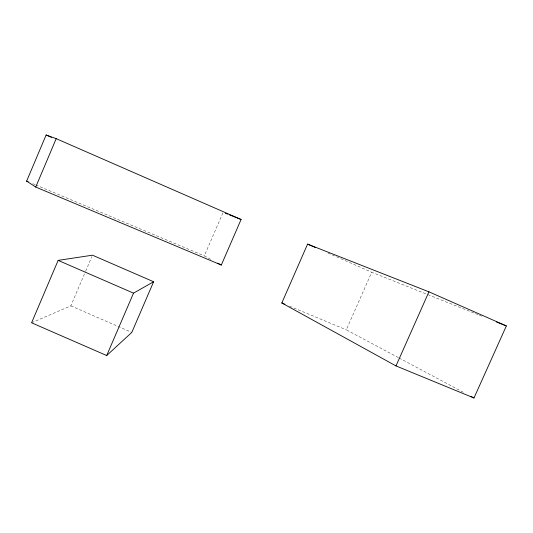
<?xml version="1.0" encoding="UTF-8"?>
<svg xmlns="http://www.w3.org/2000/svg" width="533" height="533" viewBox="0 0 533 533"><rect width="100%" height="100%" fill="white"/><g stroke="black" fill="none" stroke-linecap="round" stroke-linejoin="round"><path stroke-width="0.4" stroke-dasharray="2.67 2" d="M31.587 322.791L70.836 305.849L85.367 271.83M85.693 271.07L91.829 256.706M210.682 259.318L204.306 255.873L223.134 212.361M398.404 357.636L346.303 329.814L371.714 272.236L427.106 294.329M427.879 294.636L478.654 314.883M479.42 315.19L483.271 316.722M289.506 306.169L346.303 329.814M32.773 183.678L35.071 184.645M35.838 184.964L204.306 255.873M70.836 305.849L131.811 332.392M327.955 253.048L371.714 272.236M399.137 358.023L463.703 392.501"/><path stroke-width="0.8" d="M26.65 181.1L46.118 135.009L56.198 138.66L241.083 219.483L221.315 265.048L35.731 187.05L26.65 181.1L28.182 181.746M35.731 187.05L56.198 138.66M58.144 260.377L31.587 322.791L106.7 355.531L131.811 332.392L153.624 281.75L92.476 255.194L58.144 260.377L133.53 293.137L153.624 281.75M106.7 355.531L133.53 293.137M281.83 302.971L307.581 244.114L428.932 291.831L506.35 325.923L473.977 397.991L395.992 365.918L281.83 302.971L284.895 304.25M395.992 365.918L428.932 291.831M225.379 213.247L227.624 214.139M229.117 214.732L241.083 219.483M496.35 321.939L506.35 325.923M46.118 135.009L51.454 137.347M307.581 244.114L315.13 247.419M471.045 396.419L473.977 397.991M217.77 263.135L221.315 265.048"/></g></svg>
